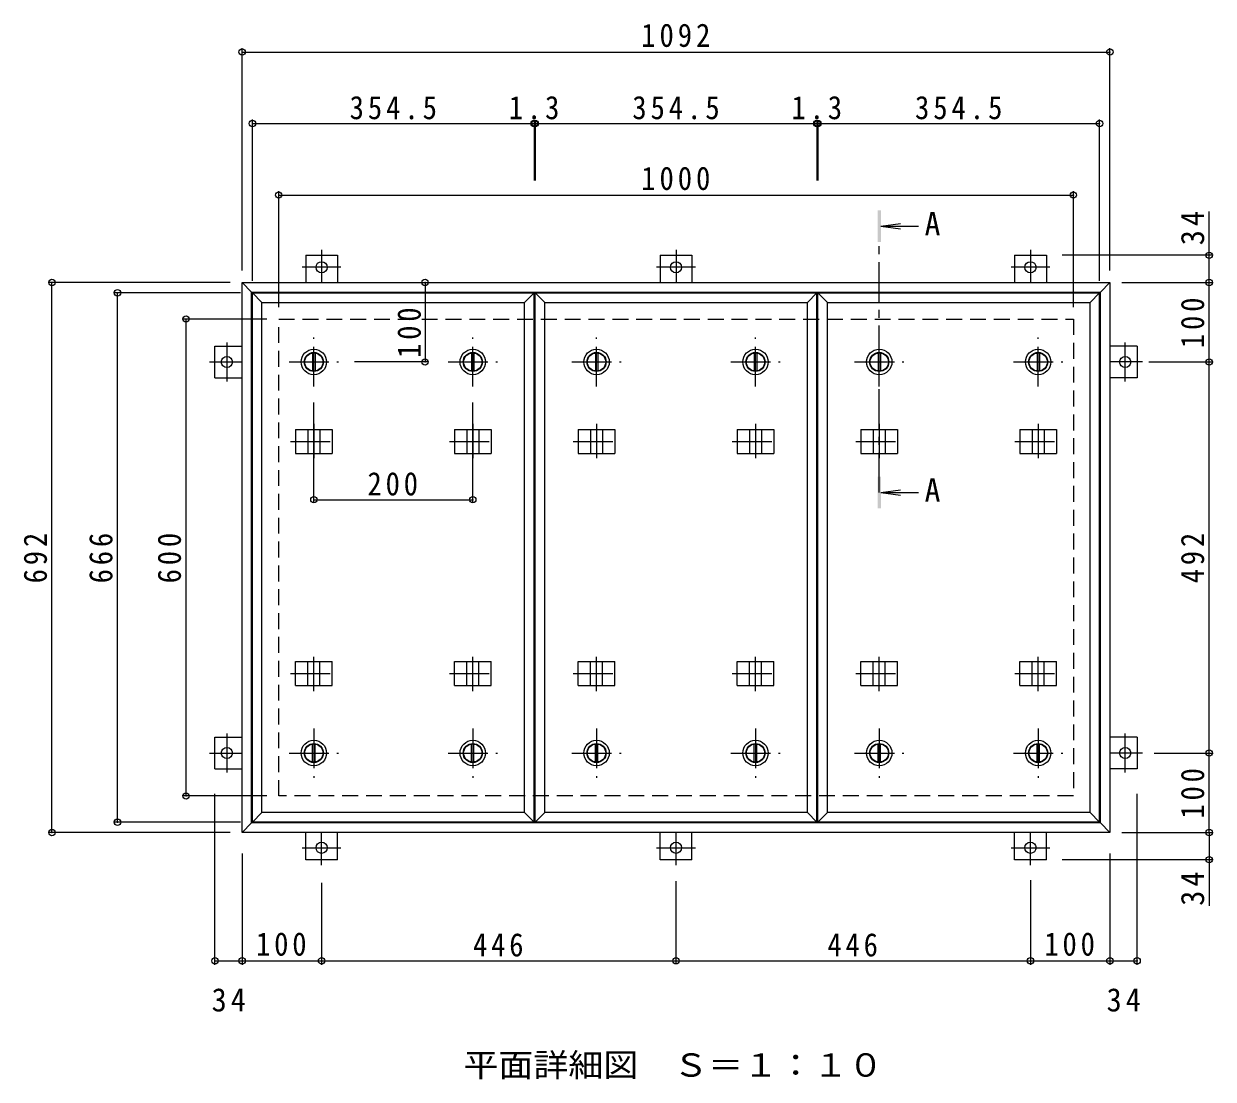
# Model space of a CAD drawing. Units: millimetres at full size, sheet at 1:10. Extents: x -1763 to 1949, y -1353 to 1323.
# Drawn here: x -1678 to -181, y -5 to 1323 of the extents above; entities that cross this region are included whole.
import ezdxf
from ezdxf.enums import TextEntityAlignment as Align

# ---------------------------------------------------------------- set-up
doc = ezdxf.new("R2010")
doc.units = ezdxf.units.MM
doc.header["$LTSCALE"] = 10
doc.header["$PDMODE"] = 32
doc.header["$PDSIZE"] = 8
doc.linetypes.add('CHAIN1', pattern=[8, 5, -1, 1, -1])
doc.linetypes.add('DASHED2', pattern=[3, 2, -1])
for name, color, linetype, lineweight in [('0-1_躯体', 2, 'DASHED2', 9), ('0-2_仕上', 3, 'Continuous', 9), ('0-3_建具', 4, 'Continuous', 9), ('0-5_寸法', 4, 'Continuous', 9), ('0-C', 2, 'Continuous', 9), ('0-E', 3, 'Continuous', 9), ('0-F', 7, 'Continuous', 9)]:
    doc.layers.add(name, color=color, linetype=linetype, lineweight=lineweight)
doc.styles.add('ＭＳ ゴシック', font='')
doc.styles.get('ＭＳ ゴシック').set_extended_font_data('MS Gothic')

msp = doc.modelspace()

# ---------------------------------------------------------------- linework, layer by layer
at = {"layer": '0-1_躯体'}
for p, q in [((-1357.34, 351.59), (-1357.34, 951.59)), ((-1357.34, 951.59), (-357.34, 951.59)), ((-357.34, 951.59), (-357.34, 351.59)), ((-357.34, 351.59), (-1357.34, 351.59))]:
    msp.add_line(p, q, dxfattribs=at)
at = {"layer": '0-2_仕上'}
for p, q in [((-1390.34, 984.59), (-1378.34, 972.59)), ((-1390.34, 318.59), (-1390.34, 984.59)), ((-1390.34, 984.59), (-1035.84, 984.59)), ((-1035.84, 318.59), (-1035.84, 984.59)), ((-1034.59, 984.59), (-1022.59, 972.59)), ((-1034.59, 318.59), (-1034.59, 984.59)), ((-1034.59, 984.59), (-680.09, 984.59)), ((-680.09, 318.59), (-680.09, 984.59)), ((-678.84, 984.59), (-666.84, 972.59)), ((-678.84, 318.59), (-678.84, 984.59)), ((-678.84, 984.59), (-324.34, 984.59)), ((-324.34, 318.59), (-324.34, 984.59)), ((-1378.34, 972.59), (-1047.84, 972.59)), ((-1022.59, 972.59), (-692.09, 972.59)), ((-666.84, 972.59), (-336.34, 972.59)), ((-1047.84, 330.59), (-1378.34, 330.59)), ((-1035.84, 318.59), (-1047.84, 330.59)), ((-692.09, 330.59), (-1022.59, 330.59)), ((-680.09, 318.59), (-692.09, 330.59)), ((-336.34, 330.59), (-666.84, 330.59)), ((-324.34, 318.59), (-336.34, 330.59)), ((-1035.84, 318.59), (-1390.34, 318.59)), ((-680.09, 318.59), (-1034.59, 318.59)), ((-324.34, 318.59), (-678.84, 318.59))]:
    msp.add_line(p, q, dxfattribs=at)
for points in [[(-1047.84, 330.59), (-1047.84, 972.59), (-1035.84, 984.59)], [(-692.09, 330.59), (-692.09, 972.59), (-680.09, 984.59)], [(-336.34, 330.59), (-336.34, 972.59), (-324.34, 984.59)], [(-1390.34, 318.59), (-1378.34, 330.59), (-1378.34, 972.59)], [(-1034.59, 318.59), (-1022.59, 330.59), (-1022.59, 972.59)], [(-678.84, 318.59), (-666.84, 330.59), (-666.84, 972.59)]]:
    msp.add_lwpolyline(points, dxfattribs=at)
at = {"layer": '0-3_建具', "color": 2}
for p, q in [((-1403.34, 997.59), (-1391.34, 985.59)), ((-1403.34, 305.59), (-1403.34, 997.59)), ((-1403.34, 997.59), (-311.34, 997.59)), ((-323.34, 985.59), (-311.34, 997.59)), ((-311.34, 997.59), (-311.34, 305.59)), ((-1391.34, 317.59), (-1391.34, 985.59)), ((-1391.34, 985.59), (-323.34, 985.59)), ((-323.34, 317.59), (-323.34, 985.59)), ((-1391.34, 317.59), (-1403.34, 305.59)), ((-323.34, 317.59), (-1391.34, 317.59)), ((-323.34, 317.59), (-311.34, 305.59)), ((-311.34, 305.59), (-1403.34, 305.59))]:
    msp.add_line(p, q, dxfattribs=at)
at = {"layer": '0-3_建具'}
for p, q in [((-1336.18, 812.59), (-1336.18, 782.59)), ((-1336.18, 812.59), (-1290, 812.59)), ((-1320.59, 812.59), (-1320.59, 782.59)), ((-1305.59, 812.59), (-1305.59, 782.59)), ((-1290, 812.59), (-1290, 782.59)), ((-1136.18, 812.59), (-1136.18, 782.59)), ((-1136.18, 812.59), (-1090, 812.59)), ((-1120.59, 812.59), (-1120.59, 782.59)), ((-1105.59, 812.59), (-1105.59, 782.59)), ((-1090, 812.59), (-1090, 782.59)), ((-980.43, 812.59), (-980.43, 782.59)), ((-980.43, 812.59), (-934.25, 812.59)), ((-964.84, 812.59), (-964.84, 782.59)), ((-949.84, 812.59), (-949.84, 782.59)), ((-934.25, 812.59), (-934.25, 782.59)), ((-780.43, 812.59), (-780.43, 782.59)), ((-780.43, 812.59), (-734.25, 812.59)), ((-764.84, 812.59), (-764.84, 782.59)), ((-749.84, 812.59), (-749.84, 782.59)), ((-734.25, 812.59), (-734.25, 782.59)), ((-624.68, 812.59), (-624.68, 782.59)), ((-624.68, 812.59), (-578.5, 812.59)), ((-609.09, 812.59), (-609.09, 782.59)), ((-594.09, 812.59), (-594.09, 782.59)), ((-578.5, 812.59), (-578.5, 782.59)), ((-424.68, 812.59), (-424.68, 782.59)), ((-424.68, 812.59), (-378.5, 812.59)), ((-409.09, 812.59), (-409.09, 782.59)), ((-394.09, 812.59), (-394.09, 782.59)), ((-378.5, 812.59), (-378.5, 782.59)), ((-1336.18, 782.59), (-1290, 782.59)), ((-1136.18, 782.59), (-1090, 782.59)), ((-980.43, 782.59), (-934.25, 782.59)), ((-780.43, 782.59), (-734.25, 782.59)), ((-624.68, 782.59), (-578.5, 782.59)), ((-424.68, 782.59), (-378.5, 782.59)), ((-1336.18, 490.59), (-1336.18, 520.59)), ((-1336.18, 520.59), (-1290, 520.59)), ((-1320.59, 490.59), (-1320.59, 520.59)), ((-1305.59, 490.59), (-1305.59, 520.59)), ((-1290, 490.59), (-1290, 520.59)), ((-1136.18, 490.59), (-1136.18, 520.59)), ((-1136.18, 520.59), (-1090, 520.59)), ((-1120.59, 490.59), (-1120.59, 520.59)), ((-1105.59, 490.59), (-1105.59, 520.59)), ((-1090, 490.59), (-1090, 520.59)), ((-980.43, 490.59), (-980.43, 520.59)), ((-980.43, 520.59), (-934.25, 520.59)), ((-964.84, 490.59), (-964.84, 520.59)), ((-949.84, 490.59), (-949.84, 520.59)), ((-934.25, 490.59), (-934.25, 520.59)), ((-780.43, 490.59), (-780.43, 520.59)), ((-780.43, 520.59), (-734.25, 520.59)), ((-764.84, 490.59), (-764.84, 520.59)), ((-749.84, 490.59), (-749.84, 520.59)), ((-734.25, 490.59), (-734.25, 520.59)), ((-624.68, 490.59), (-624.68, 520.59)), ((-624.68, 520.59), (-578.5, 520.59)), ((-609.09, 490.59), (-609.09, 520.59)), ((-594.09, 490.59), (-594.09, 520.59)), ((-578.5, 490.59), (-578.5, 520.59)), ((-424.68, 490.59), (-424.68, 520.59)), ((-424.68, 520.59), (-378.5, 520.59)), ((-409.09, 490.59), (-409.09, 520.59)), ((-394.09, 490.59), (-394.09, 520.59)), ((-378.5, 490.59), (-378.5, 520.59)), ((-1336.18, 490.59), (-1290, 490.59)), ((-1136.18, 490.59), (-1090, 490.59)), ((-980.43, 490.59), (-934.25, 490.59)), ((-780.43, 490.59), (-734.25, 490.59)), ((-624.68, 490.59), (-578.5, 490.59)), ((-424.68, 490.59), (-378.5, 490.59))]:
    msp.add_line(p, q, dxfattribs=at)
at = {"layer": '0-3_建具', "linetype": 'CHAIN1'}
for p, q in [((-1313.09, 819.71), (-1313.09, 776.47)), ((-1113.09, 819.71), (-1113.09, 776.47)), ((-957.34, 819.71), (-957.34, 776.47)), ((-757.34, 819.71), (-757.34, 776.47)), ((-601.59, 819.71), (-601.59, 776.47)), ((-401.59, 819.71), (-401.59, 776.47)), ((-1342.5, 797.59), (-1283.68, 797.59)), ((-1142.5, 797.59), (-1083.68, 797.59)), ((-986.75, 797.59), (-927.93, 797.59)), ((-786.75, 797.59), (-727.93, 797.59)), ((-631, 797.59), (-572.18, 797.59)), ((-431, 797.59), (-372.18, 797.59)), ((-1313.09, 483.47), (-1313.09, 526.71)), ((-1113.09, 483.47), (-1113.09, 526.71)), ((-957.34, 483.47), (-957.34, 526.71)), ((-757.34, 483.47), (-757.34, 526.71)), ((-601.59, 483.47), (-601.59, 526.71)), ((-401.59, 483.47), (-401.59, 526.71)), ((-1342.5, 505.59), (-1283.68, 505.59)), ((-1142.5, 505.59), (-1083.68, 505.59)), ((-986.75, 505.59), (-927.93, 505.59)), ((-786.75, 505.59), (-727.93, 505.59)), ((-631, 505.59), (-572.18, 505.59)), ((-431, 505.59), (-372.18, 505.59))]:
    msp.add_line(p, q, dxfattribs=at)
at = {"layer": '0-5_寸法'}
for p, q in [((-599.59, 1068.41), (-574.8, 1071.67)), ((-599.59, 1068.41), (-574.8, 1065.14)), ((-599.59, 1068.41), (-552.12, 1068.41)), ((-599.59, 733.28), (-574.8, 736.54)), ((-599.59, 733.28), (-574.8, 730.02)), ((-599.59, 733.28), (-552.12, 733.28))]:
    msp.add_line(p, q, dxfattribs=at)
at = {"layer": '0-5_寸法', "linetype": 'CHAIN1'}
msp.add_line((-601.59, 733.28), (-601.59, 1048.41), dxfattribs=at)
at = {"layer": '0-5_寸法'}
for points in [[(-599.59, 1088.41), (-603.59, 1088.41), (-599.59, 1048.41), (-603.59, 1048.41)], [(-599.59, 713.28), (-603.59, 713.28), (-599.59, 753.28), (-603.59, 753.28)]]:
    msp.add_solid(points, dxfattribs=at)
at = {"layer": '0-C', "linetype": 'CHAIN1'}
for p, q in [((-1313.09, 866.59), (-1313.09, 928.59)), ((-1113.09, 866.59), (-1113.09, 928.59)), ((-957.34, 866.59), (-957.34, 928.59)), ((-757.34, 866.59), (-757.34, 928.59)), ((-601.59, 866.59), (-601.59, 928.59)), ((-401.59, 866.59), (-401.59, 928.59)), ((-1344.09, 897.59), (-1282.09, 897.59)), ((-1144.09, 897.59), (-1082.09, 897.59)), ((-988.34, 897.59), (-926.34, 897.59)), ((-788.34, 897.59), (-726.34, 897.59)), ((-632.59, 897.59), (-570.59, 897.59)), ((-432.59, 897.59), (-370.59, 897.59)), ((-1313.09, 436.59), (-1313.09, 374.59)), ((-1113.09, 436.59), (-1113.09, 374.59)), ((-957.34, 436.59), (-957.34, 374.59)), ((-757.34, 436.59), (-757.34, 374.59)), ((-601.59, 436.59), (-601.59, 374.59)), ((-401.59, 436.59), (-401.59, 374.59)), ((-1344.09, 405.59), (-1282.09, 405.59)), ((-1144.09, 405.59), (-1082.09, 405.59)), ((-988.34, 405.59), (-926.34, 405.59)), ((-788.34, 405.59), (-726.34, 405.59)), ((-632.59, 405.59), (-570.59, 405.59)), ((-432.59, 405.59), (-370.59, 405.59))]:
    msp.add_line(p, q, dxfattribs=at)
at = {"layer": '0-C'}
for p, q in [((-1314.59, 908.99), (-1314.59, 886.19)), ((-1311.59, 908.99), (-1311.59, 886.19)), ((-1114.59, 908.99), (-1114.59, 886.19)), ((-1111.59, 908.99), (-1111.59, 886.19)), ((-958.84, 908.99), (-958.84, 886.19)), ((-955.84, 908.99), (-955.84, 886.19)), ((-758.84, 908.99), (-758.84, 886.19)), ((-755.84, 908.99), (-755.84, 886.19)), ((-603.09, 908.99), (-603.09, 886.19)), ((-600.09, 908.99), (-600.09, 886.19)), ((-403.09, 908.99), (-403.09, 886.19)), ((-400.09, 908.99), (-400.09, 886.19)), ((-1314.59, 394.19), (-1314.59, 416.99)), ((-1311.59, 394.19), (-1311.59, 416.99)), ((-1114.59, 394.19), (-1114.59, 416.99)), ((-1111.59, 394.19), (-1111.59, 416.99)), ((-958.84, 394.19), (-958.84, 416.99)), ((-955.84, 394.19), (-955.84, 416.99)), ((-758.84, 394.19), (-758.84, 416.99)), ((-755.84, 394.19), (-755.84, 416.99)), ((-603.09, 394.19), (-603.09, 416.99)), ((-600.09, 394.19), (-600.09, 416.99)), ((-403.09, 394.19), (-403.09, 416.99)), ((-400.09, 394.19), (-400.09, 416.99))]:
    msp.add_line(p, q, dxfattribs=at)
for centre, radius in [((-1313.09, 897.59), 16), ((-1113.09, 897.59), 16), ((-957.34, 897.59), 16), ((-757.34, 897.59), 16), ((-601.59, 897.59), 16), ((-401.59, 897.59), 16), ((-1313.09, 897.59), 12), ((-1313.09, 897.59), 11.5), ((-1113.09, 897.59), 12), ((-1113.09, 897.59), 11.5), ((-957.34, 897.59), 12), ((-957.34, 897.59), 11.5), ((-757.34, 897.59), 12), ((-757.34, 897.59), 11.5), ((-601.59, 897.59), 12), ((-601.59, 897.59), 11.5), ((-401.59, 897.59), 12), ((-401.59, 897.59), 11.5), ((-1313.09, 405.59), 16), ((-1113.09, 405.59), 16), ((-957.34, 405.59), 16), ((-757.34, 405.59), 16), ((-601.59, 405.59), 16), ((-401.59, 405.59), 16), ((-1313.09, 405.59), 12), ((-1313.09, 405.59), 11.5), ((-1113.09, 405.59), 12), ((-1113.09, 405.59), 11.5), ((-957.34, 405.59), 12), ((-957.34, 405.59), 11.5), ((-757.34, 405.59), 12), ((-757.34, 405.59), 11.5), ((-601.59, 405.59), 12), ((-601.59, 405.59), 11.5), ((-401.59, 405.59), 12), ((-401.59, 405.59), 11.5)]:
    msp.add_circle(centre, radius, dxfattribs=at)
at = {"layer": '0-E', "linetype": 'CHAIN1'}
for p, q in [((-1303.34, 1038.76), (-1303.34, 997.59)), ((-857.34, 1038.76), (-857.34, 997.59)), ((-411.34, 1038.76), (-411.34, 997.59)), ((-1278.96, 1016.79), (-1327.72, 1016.79)), ((-832.96, 1016.79), (-881.72, 1016.79)), ((-386.96, 1016.79), (-435.72, 1016.79)), ((-1422.54, 921.97), (-1422.54, 873.21)), ((-292.14, 873.21), (-292.14, 921.97)), ((-1444.51, 897.59), (-1403.34, 897.59)), ((-270.17, 897.59), (-311.34, 897.59)), ((-1422.54, 429.97), (-1422.54, 381.21)), ((-292.14, 381.21), (-292.14, 429.97)), ((-1444.51, 405.59), (-1403.34, 405.59)), ((-270.17, 405.59), (-311.34, 405.59)), ((-1303.34, 264.42), (-1303.34, 305.59)), ((-857.34, 264.42), (-857.34, 305.59)), ((-411.34, 264.42), (-411.34, 305.59)), ((-1327.72, 286.39), (-1278.96, 286.39)), ((-881.72, 286.39), (-832.96, 286.39)), ((-435.72, 286.39), (-386.96, 286.39))]:
    msp.add_line(p, q, dxfattribs=at)
at = {"layer": '0-E'}
for p, q in [((-1323.34, 1031.79), (-1283.34, 1031.79)), ((-1323.34, 1031.79), (-1323.34, 997.59)), ((-1283.34, 1031.79), (-1283.34, 997.59)), ((-877.34, 1031.79), (-837.34, 1031.79)), ((-877.34, 1031.79), (-877.34, 997.59)), ((-837.34, 1031.79), (-837.34, 997.59)), ((-431.34, 1031.79), (-391.34, 1031.79)), ((-431.34, 1031.79), (-431.34, 997.59)), ((-391.34, 1031.79), (-391.34, 997.59)), ((-1437.54, 877.59), (-1437.54, 917.59)), ((-1437.54, 917.59), (-1403.34, 917.59)), ((-277.14, 917.59), (-311.34, 917.59)), ((-277.14, 917.59), (-277.14, 877.59)), ((-1437.54, 877.59), (-1403.34, 877.59)), ((-277.14, 877.59), (-311.34, 877.59)), ((-1437.54, 385.59), (-1437.54, 425.59)), ((-1437.54, 425.59), (-1403.34, 425.59)), ((-277.14, 425.59), (-311.34, 425.59)), ((-277.14, 425.59), (-277.14, 385.59)), ((-1437.54, 385.59), (-1403.34, 385.59)), ((-277.14, 385.59), (-311.34, 385.59)), ((-1323.34, 271.39), (-1323.34, 305.59)), ((-1283.34, 271.39), (-1283.34, 305.59)), ((-877.34, 271.39), (-877.34, 305.59)), ((-837.34, 271.39), (-837.34, 305.59)), ((-431.34, 271.39), (-431.34, 305.59)), ((-391.34, 271.39), (-391.34, 305.59)), ((-1283.34, 271.39), (-1323.34, 271.39)), ((-837.34, 271.39), (-877.34, 271.39)), ((-391.34, 271.39), (-431.34, 271.39))]:
    msp.add_line(p, q, dxfattribs=at)
for centre in [(-1303.34, 1016.79), (-857.34, 1016.79), (-411.34, 1016.79), (-1422.54, 897.59), (-292.14, 897.59), (-1422.54, 405.59), (-292.14, 405.59), (-1303.34, 286.39), (-857.34, 286.39), (-411.34, 286.39)]:
    msp.add_circle(centre, 7, dxfattribs=at)
at = {"layer": '0-F'}
for p, q in [((-1403.34, 1012.59), (-1403.34, 1292.59)), ((-1403.34, 1287.59), (-311.34, 1287.59)), ((-311.34, 1012.59), (-311.34, 1292.59)), ((-1390.34, 999.59), (-1390.34, 1202.59)), ((-1390.34, 1197.59), (-1035.84, 1197.59)), ((-1035.84, 1200.59), (-1035.84, 1125.79)), ((-1035.84, 1197.59), (-1034.59, 1197.59)), ((-1034.59, 1200.59), (-1034.59, 1125.79)), ((-1034.59, 1197.59), (-680.09, 1197.59)), ((-680.09, 1200.59), (-680.09, 1125.79)), ((-680.09, 1197.59), (-678.84, 1197.59)), ((-678.84, 1200.59), (-678.84, 1125.79)), ((-678.84, 1197.59), (-324.34, 1197.59)), ((-324.34, 999.59), (-324.34, 1202.59)), ((-1357.34, 966.59), (-1357.34, 1112.59)), ((-1357.34, 1107.59), (-357.34, 1107.59)), ((-357.34, 966.59), (-357.34, 1112.59)), ((-186.36, 1031.79), (-186.36, 1086.97)), ((-181.36, 1031.79), (-371.34, 1031.79)), ((-186.36, 997.59), (-186.36, 1031.79)), ((-1418.34, 997.59), (-1647.6, 997.59)), ((-1642.6, 305.59), (-1642.6, 997.59)), ((-1173.17, 997.59), (-1173.17, 897.59)), ((-296.34, 997.59), (-181.36, 997.59)), ((-186.36, 897.59), (-186.36, 997.59)), ((-1405.34, 984.59), (-1565.13, 984.59)), ((-1560.13, 318.59), (-1560.13, 984.59)), ((-1372.34, 951.59), (-1478.96, 951.59)), ((-1473.96, 351.59), (-1473.96, 951.59)), ((-1170.17, 897.59), (-1262.09, 897.59)), ((-262.41, 897.59), (-181.36, 897.59)), ((-186.36, 405.59), (-186.36, 897.59)), ((-1313.09, 721.29), (-1313.09, 846.59)), ((-1113.09, 721.29), (-1113.09, 846.59)), ((-1313.09, 724.29), (-1113.09, 724.29)), ((-255.82, 405.59), (-181.36, 405.59)), ((-186.36, 305.59), (-186.36, 405.59)), ((-1372.34, 351.59), (-1478.96, 351.59)), ((-1437.54, 139.22), (-1437.54, 354.38)), ((-277.14, 139.22), (-277.14, 354.38)), ((-1405.34, 318.59), (-1565.13, 318.59)), ((-1418.34, 305.59), (-1647.6, 305.59)), ((-296.34, 305.59), (-181.36, 305.59)), ((-186.36, 305.59), (-186.36, 271.39)), ((-1403.34, 279.38), (-1403.34, 139.22)), ((-181.36, 271.39), (-371.34, 271.39)), ((-311.34, 279.38), (-311.34, 139.22)), ((-186.36, 271.39), (-186.36, 213.44)), ((-1303.34, 242.08), (-1303.34, 139.22)), ((-857.34, 141.22), (-857.34, 244.42)), ((-411.34, 245.45), (-411.34, 139.22)), ((-1437.54, 144.22), (-1403.34, 144.22)), ((-1403.34, 144.22), (-1303.34, 144.22)), ((-1303.34, 144.22), (-857.34, 144.22)), ((-857.34, 144.22), (-411.34, 144.22)), ((-411.34, 144.22), (-311.34, 144.22)), ((-311.34, 144.22), (-277.14, 144.22))]:
    msp.add_line(p, q, dxfattribs=at)
for p in [(-1403.34, 1287.59), (-311.34, 1287.59), (-1390.34, 1197.59), (-1035.84, 1197.59), (-1034.59, 1197.59), (-680.09, 1197.59), (-678.84, 1197.59), (-324.34, 1197.59), (-1357.34, 1107.59), (-357.34, 1107.59), (-186.36, 1031.79), (-1642.6, 997.59), (-1560.13, 984.59), (-1173.17, 997.59), (-186.36, 997.59), (-1473.96, 951.59), (-1173.17, 897.59), (-186.36, 897.59), (-1313.09, 724.29), (-1113.09, 724.29), (-186.36, 405.59), (-1473.96, 351.59), (-1560.13, 318.59), (-1642.6, 305.59), (-186.36, 305.59), (-186.36, 271.39), (-1437.54, 144.22), (-1403.34, 144.22), (-1303.34, 144.22), (-857.34, 144.22), (-411.34, 144.22), (-311.34, 144.22), (-277.14, 144.22)]:
    msp.add_point(p, dxfattribs=at)

# ---------------------------------------------------------------- texts
at = {"layer": '0-5_寸法', "color": 2, "style": 'ＭＳ ゴシック'}
for p in [(-544.56, 1048.01), (-544.56, 712.89)]:
    msp.add_text('A', height=29.33, dxfattribs=at).set_placement(p, align=Align.BOTTOM_LEFT)
at = {"layer": '0-5_寸法', "color": 2, "style": 'ＭＳ ゴシック', "width": 1.1}
msp.add_text('平面詳細図\u3000Ｓ＝１：１０', height=29.33, dxfattribs=at).set_placement((-1124.84, -10.38), align=Align.BOTTOM_LEFT)
at = {"layer": '0-F', "color": 2, "char_height": 29.33, "attachment_point": 7, "style": 'ＭＳ ゴシック'}
for s, insert in [('\\T1.28;\\W0.9;1092', (-901.09, 1293.59)), ('\\T1.28;\\W0.9;354.5', (-1268.09, 1202.59)), ('\\T1.27;\\W0.9;1.3', (-1067.71, 1202.59)), ('\\T1.28;\\W0.9;354.5', (-912.34, 1202.59)), ('\\T1.27;\\W0.9;1.3', (-711.96, 1202.59)), ('\\T1.28;\\W0.9;354.5', (-556.59, 1202.59)), ('\\T1.28;\\W0.9;1000', (-901.09, 1113.59)), ('\\T1.27;\\W0.9;200', (-1245.59, 729.29)), ('\\T1.27;\\W0.9;100', (-1385.84, 150.22)), ('\\T1.27;\\W0.9;100', (-393.84, 150.22)), ('\\T1.27;\\W0.9;446', (-1112.84, 149.22)), ('\\T1.27;\\W0.9;446', (-666.84, 149.22)), ('\\T1.27;\\W0.95;34', (-1441.69, 80)), ('\\T1.27;\\W0.95;34', (-315.49, 80))]:
    msp.add_mtext(s, dxfattribs=dict(at, insert=insert))
at = {"layer": '0-F', "color": 2, "char_height": 29.33, "attachment_point": 7, "rotation": 90, "style": 'ＭＳ ゴシック'}
for s, insert in [('\\T1.27;\\W0.95;34', (-192.36, 1044.47)), ('\\T1.27;\\W0.9;100', (-192.36, 915.09)), ('\\T1.27;\\W0.9;100', (-1178.17, 902.68)), ('\\T1.27;\\W0.9;692', (-1648.6, 619.09)), ('\\T1.27;\\W0.9;666', (-1566.13, 619.09)), ('\\T1.27;\\W0.9;600', (-1479.96, 619.09)), ('\\T1.27;\\W0.9;492', (-192.36, 619.09)), ('\\T1.27;\\W0.9;100', (-192.36, 323.09)), ('\\T1.27;\\W0.95;34', (-192.36, 213.44))]:
    msp.add_mtext(s, dxfattribs=dict(at, insert=insert))

doc.saveas('drawing.dxf')
